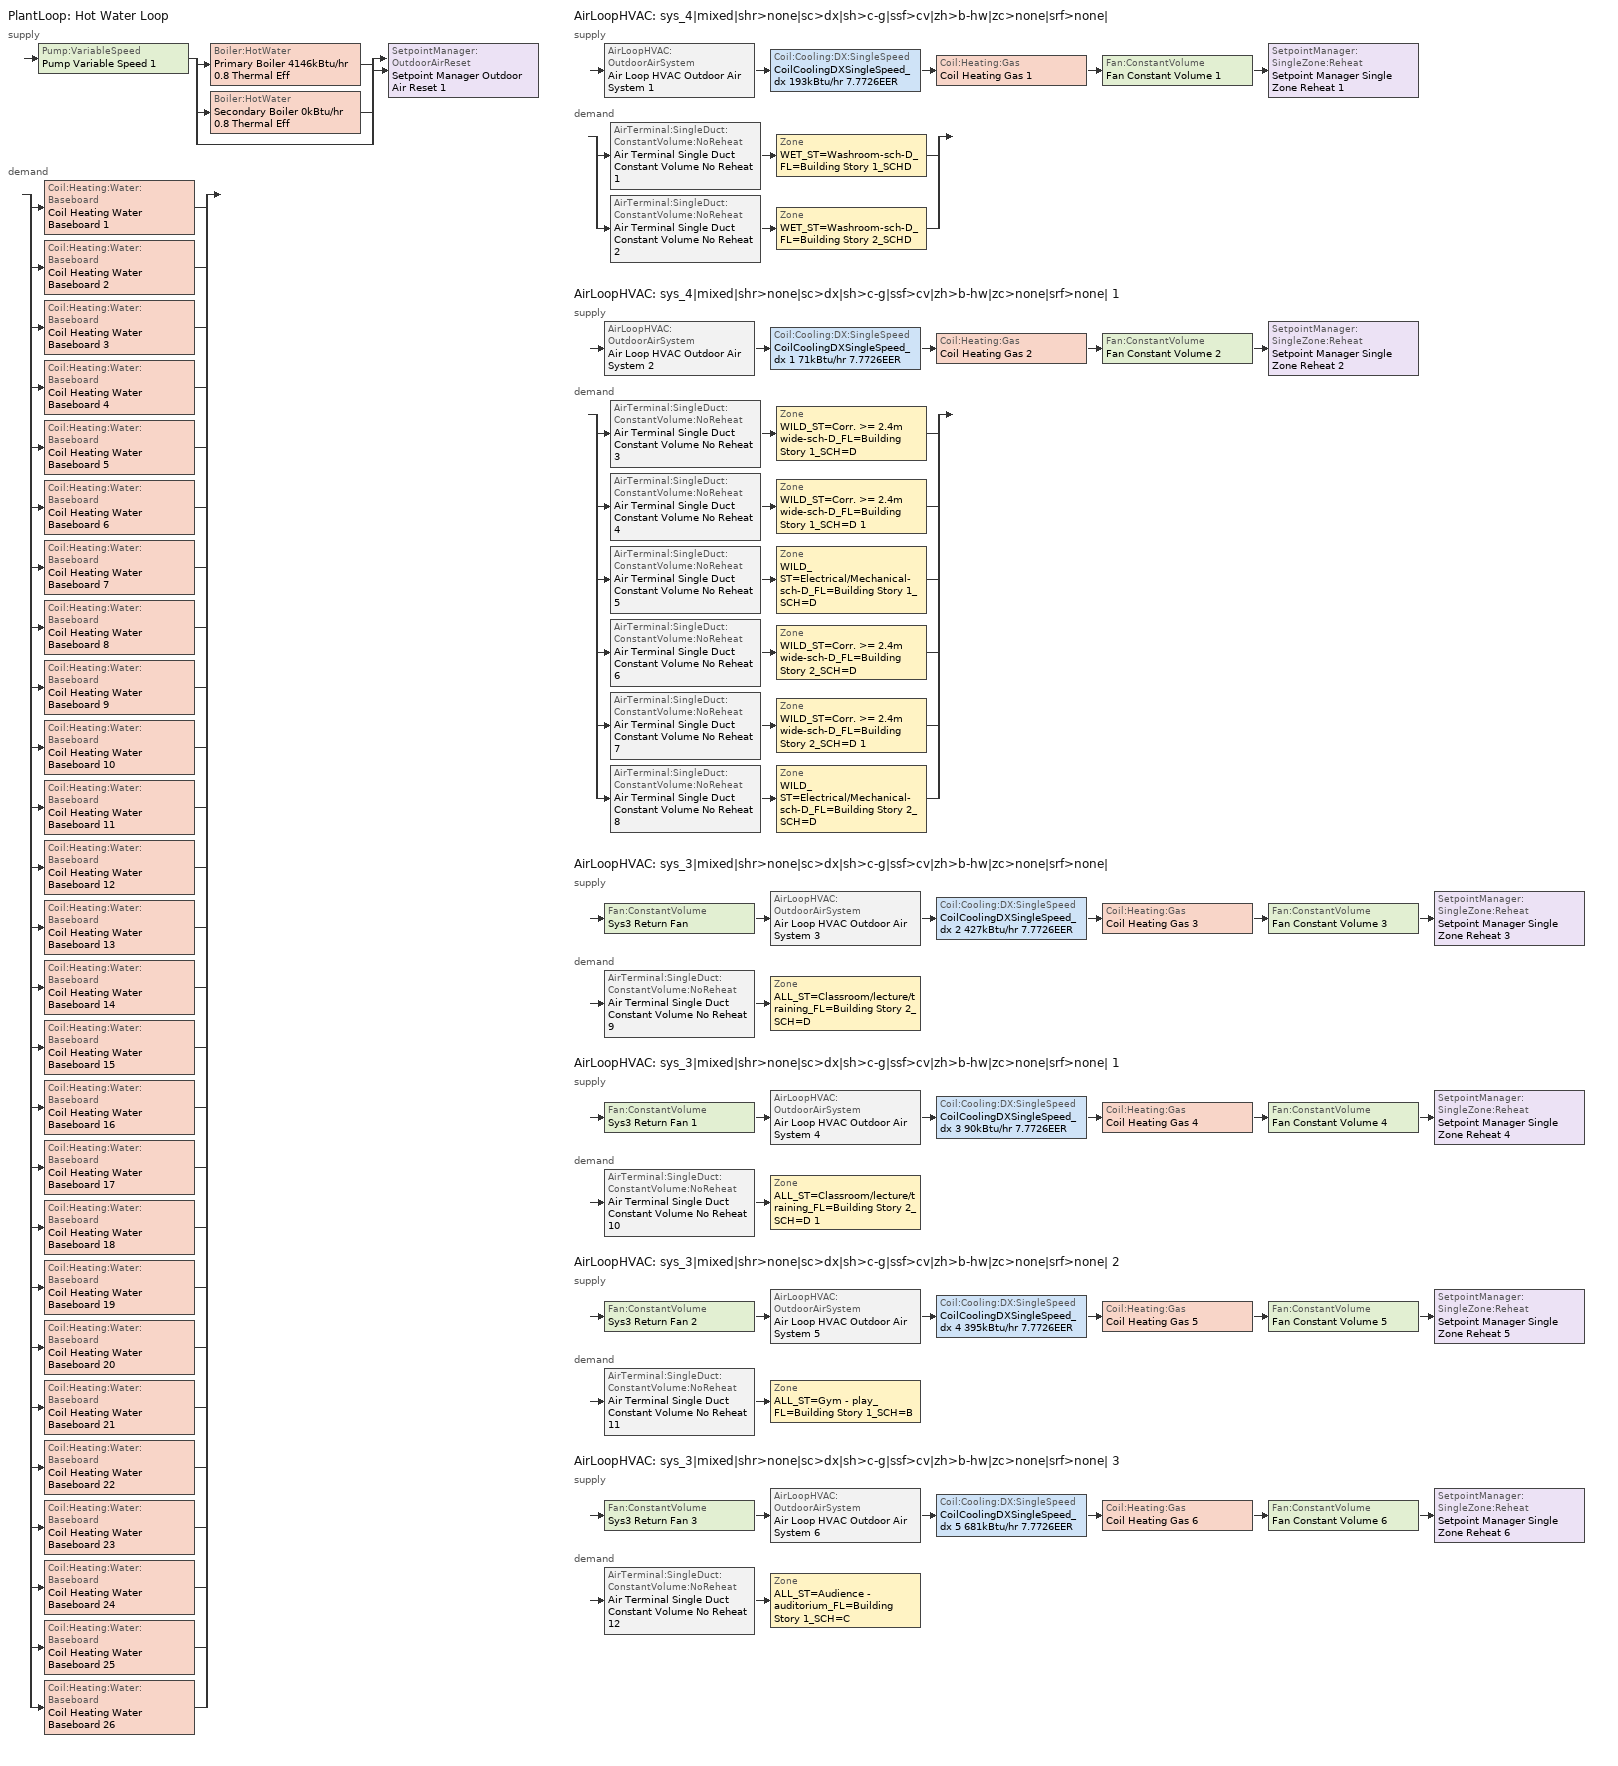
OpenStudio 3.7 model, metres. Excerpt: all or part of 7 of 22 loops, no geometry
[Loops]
PlantLoop 'Hot Water Loop'
 supply: Pump:VariableSpeed 'Pump Variable Speed 1' > split
  | Boiler:HotWater 'Primary Boiler 4146kBtu/hr 0.8 Thermal Eff'
  | Boiler:HotWater 'Secondary Boiler 0kBtu/hr 0.8 Thermal Eff'
  | bypass
  join > SetpointManager:OutdoorAirReset 'Setpoint Manager Outdoor Air Reset 1'
 demand: split
  | Coil:Heating:Water:Baseboard 'Coil Heating Water Baseboard 1'
  | Coil:Heating:Water:Baseboard 'Coil Heating Water Baseboard 2'
  | Coil:Heating:Water:Baseboard 'Coil Heating Water Baseboard 3'
  | Coil:Heating:Water:Baseboard 'Coil Heating Water Baseboard 4'
  | Coil:Heating:Water:Baseboard 'Coil Heating Water Baseboard 5'
  | Coil:Heating:Water:Baseboard 'Coil Heating Water Baseboard 6'
  | Coil:Heating:Water:Baseboard 'Coil Heating Water Baseboard 7'
  | Coil:Heating:Water:Baseboard 'Coil Heating Water Baseboard 8'
  | Coil:Heating:Water:Baseboard 'Coil Heating Water Baseboard 9'
  | Coil:Heating:Water:Baseboard 'Coil Heating Water Baseboard 10'
  | Coil:Heating:Water:Baseboard 'Coil Heating Water Baseboard 11'
  | Coil:Heating:Water:Baseboard 'Coil Heating Water Baseboard 12'
  | Coil:Heating:Water:Baseboard 'Coil Heating Water Baseboard 13'
  | Coil:Heating:Water:Baseboard 'Coil Heating Water Baseboard 14'
  | Coil:Heating:Water:Baseboard 'Coil Heating Water Baseboard 15'
  | Coil:Heating:Water:Baseboard 'Coil Heating Water Baseboard 16'
  | Coil:Heating:Water:Baseboard 'Coil Heating Water Baseboard 17'
  | Coil:Heating:Water:Baseboard 'Coil Heating Water Baseboard 18'
  | Coil:Heating:Water:Baseboard 'Coil Heating Water Baseboard 19'
  | Coil:Heating:Water:Baseboard 'Coil Heating Water Baseboard 20'
  | Coil:Heating:Water:Baseboard 'Coil Heating Water Baseboard 21'
  | Coil:Heating:Water:Baseboard 'Coil Heating Water Baseboard 22'
  | Coil:Heating:Water:Baseboard 'Coil Heating Water Baseboard 23'
  | Coil:Heating:Water:Baseboard 'Coil Heating Water Baseboard 24'
  | Coil:Heating:Water:Baseboard 'Coil Heating Water Baseboard 25'
  | Coil:Heating:Water:Baseboard 'Coil Heating Water Baseboard 26'
AirLoopHVAC 'sys_4|mixed|shr>none|sc>dx|sh>c-g|ssf>cv|zh>b-hw|zc>none|srf>none|'
 supply: AirLoopHVAC:OutdoorAirSystem 'Air Loop HVAC Outdoor Air System 1' > Coil:Cooling:DX:SingleSpeed 'CoilCoolingDXSingleSpeed_dx 193kBtu/hr 7.7726EER' > Coil:Heating:Gas 'Coil Heating Gas 1' > Fan:ConstantVolume 'Fan Constant Volume 1' > SetpointManager:SingleZone:Reheat 'Setpoint Manager Single Zone Reheat 1'
 demand: split
  | AirTerminal:SingleDuct:ConstantVolume:NoReheat 'Air Terminal Single Duct Constant Volume No Reheat 1' > Zone 'WET_ST=Washroom-sch-D_FL=Building Story 1_SCHD'
  | AirTerminal:SingleDuct:ConstantVolume:NoReheat 'Air Terminal Single Duct Constant Volume No Reheat 2' > Zone 'WET_ST=Washroom-sch-D_FL=Building Story 2_SCHD'
AirLoopHVAC 'sys_4|mixed|shr>none|sc>dx|sh>c-g|ssf>cv|zh>b-hw|zc>none|srf>none| 1'
 supply: AirLoopHVAC:OutdoorAirSystem 'Air Loop HVAC Outdoor Air System 2' > Coil:Cooling:DX:SingleSpeed 'CoilCoolingDXSingleSpeed_dx 1 71kBtu/hr 7.7726EER' > Coil:Heating:Gas 'Coil Heating Gas 2' > Fan:ConstantVolume 'Fan Constant Volume 2' > SetpointManager:SingleZone:Reheat 'Setpoint Manager Single Zone Reheat 2'
 demand: split
  | AirTerminal:SingleDuct:ConstantVolume:NoReheat 'Air Terminal Single Duct Constant Volume No Reheat 3' > Zone 'WILD_ST=Corr. >= 2.4m wide-sch-D_FL=Building Story 1_SCH=D'
  | AirTerminal:SingleDuct:ConstantVolume:NoReheat 'Air Terminal Single Duct Constant Volume No Reheat 4' > Zone 'WILD_ST=Corr. >= 2.4m wide-sch-D_FL=Building Story 1_SCH=D 1'
  | AirTerminal:SingleDuct:ConstantVolume:NoReheat 'Air Terminal Single Duct Constant Volume No Reheat 5' > Zone 'WILD_ST=Electrical/Mechanical-sch-D_FL=Building Story 1_SCH=D'
  | AirTerminal:SingleDuct:ConstantVolume:NoReheat 'Air Terminal Single Duct Constant Volume No Reheat 6' > Zone 'WILD_ST=Corr. >= 2.4m wide-sch-D_FL=Building Story 2_SCH=D'
  | AirTerminal:SingleDuct:ConstantVolume:NoReheat 'Air Terminal Single Duct Constant Volume No Reheat 7' > Zone 'WILD_ST=Corr. >= 2.4m wide-sch-D_FL=Building Story 2_SCH=D 1'
  | AirTerminal:SingleDuct:ConstantVolume:NoReheat 'Air Terminal Single Duct Constant Volume No Reheat 8' > Zone 'WILD_ST=Electrical/Mechanical-sch-D_FL=Building Story 2_SCH=D'
AirLoopHVAC 'sys_3|mixed|shr>none|sc>dx|sh>c-g|ssf>cv|zh>b-hw|zc>none|srf>none|'
 supply: Fan:ConstantVolume 'Sys3 Return Fan' > AirLoopHVAC:OutdoorAirSystem 'Air Loop HVAC Outdoor Air System 3' > Coil:Cooling:DX:SingleSpeed 'CoilCoolingDXSingleSpeed_dx 2 427kBtu/hr 7.7726EER' > Coil:Heating:Gas 'Coil Heating Gas 3' > Fan:ConstantVolume 'Fan Constant Volume 3' > SetpointManager:SingleZone:Reheat 'Setpoint Manager Single Zone Reheat 3'
 demand: AirTerminal:SingleDuct:ConstantVolume:NoReheat 'Air Terminal Single Duct Constant Volume No Reheat 9' > Zone 'ALL_ST=Classroom/lecture/training_FL=Building Story 2_SCH=D'
AirLoopHVAC 'sys_3|mixed|shr>none|sc>dx|sh>c-g|ssf>cv|zh>b-hw|zc>none|srf>none| 1'
 supply: Fan:ConstantVolume 'Sys3 Return Fan 1' > AirLoopHVAC:OutdoorAirSystem 'Air Loop HVAC Outdoor Air System 4' > Coil:Cooling:DX:SingleSpeed 'CoilCoolingDXSingleSpeed_dx 3 90kBtu/hr 7.7726EER' > Coil:Heating:Gas 'Coil Heating Gas 4' > Fan:ConstantVolume 'Fan Constant Volume 4' > SetpointManager:SingleZone:Reheat 'Setpoint Manager Single Zone Reheat 4'
 demand: AirTerminal:SingleDuct:ConstantVolume:NoReheat 'Air Terminal Single Duct Constant Volume No Reheat 10' > Zone 'ALL_ST=Classroom/lecture/training_FL=Building Story 2_SCH=D 1'
AirLoopHVAC 'sys_3|mixed|shr>none|sc>dx|sh>c-g|ssf>cv|zh>b-hw|zc>none|srf>none| 2'
 supply: Fan:ConstantVolume 'Sys3 Return Fan 2' > AirLoopHVAC:OutdoorAirSystem 'Air Loop HVAC Outdoor Air System 5' > Coil:Cooling:DX:SingleSpeed 'CoilCoolingDXSingleSpeed_dx 4 395kBtu/hr 7.7726EER' > Coil:Heating:Gas 'Coil Heating Gas 5' > Fan:ConstantVolume 'Fan Constant Volume 5' > SetpointManager:SingleZone:Reheat 'Setpoint Manager Single Zone Reheat 5'
 demand: AirTerminal:SingleDuct:ConstantVolume:NoReheat 'Air Terminal Single Duct Constant Volume No Reheat 11' > Zone 'ALL_ST=Gym - play_FL=Building Story 1_SCH=B'
AirLoopHVAC 'sys_3|mixed|shr>none|sc>dx|sh>c-g|ssf>cv|zh>b-hw|zc>none|srf>none| 3'
 supply: Fan:ConstantVolume 'Sys3 Return Fan 3' > AirLoopHVAC:OutdoorAirSystem 'Air Loop HVAC Outdoor Air System 6' > Coil:Cooling:DX:SingleSpeed 'CoilCoolingDXSingleSpeed_dx 5 681kBtu/hr 7.7726EER' > Coil:Heating:Gas 'Coil Heating Gas 6' > Fan:ConstantVolume 'Fan Constant Volume 6' > SetpointManager:SingleZone:Reheat 'Setpoint Manager Single Zone Reheat 6'
 demand: AirTerminal:SingleDuct:ConstantVolume:NoReheat 'Air Terminal Single Duct Constant Volume No Reheat 12' > Zone 'ALL_ST=Audience - auditorium_FL=Building Story 1_SCH=C'
[Sizing:Zone] Zone Cooling Design Supply Air Temperature Input Method=TemperatureDifference; Zone Cooling Design Supply Air Temperature {C}=14; Zone Cooling Design Supply Air Temperature Difference {deltaC}=11; Zone Heating Design Supply Air Temperature Input Method=TemperatureDifference; Zone Heating Design Supply Air Temperature {C}=40; Zone Heating Design Supply Air Temperature Difference {deltaC}=21; Zone Cooling Design Supply Air Humidity Ratio {kg-H2O/kg-air}=0.0085; Zone Heating Design Supply Air Humidity Ratio {kg-H2O/kg-air}=0.008; Zone Heating Sizing Factor=1.3; Zone Cooling Sizing Factor=1.1; Cooling Design Air Flow Method=DesignDay; Heating Design Air Flow Method=DesignDay; Account for Dedicated Outdoor Air System=No; Dedicated Outdoor Air System Control Strategy=NeutralSupplyAir; Dedicated Outdoor Air Low Setpoint Temperature for Design {C}=autosize; Dedicated Outdoor Air High Setpoint Temperature for Design {C}=autosize; Zone Load Sizing Method=Sensible Load Only No Latent Load; Zone Latent Cooling Design Supply Air Humidity Ratio Input Method=HumidityRatioDifference; Zone Cooling Design Supply Air Humidity Ratio Difference {kgWater/kgDryAir}=0.005; Zone Latent Heating Design Supply Air Humidity Ratio Input Method=HumidityRatioDifference; Zone Humidification Design Supply Air Humidity Ratio Difference {kgWater/kgDryAir}=0.005
WET_ST=Washroom-sch-D_FL=Building Story 1_SCHD; WET_ST=Washroom-sch-D_FL=Building Story 2_SCHD; ALL_ST=Classroom/lecture/training_FL=Building Story 2_SCH=D; ALL_ST=Classroom/lecture/training_FL=Building Story 2_SCH=D 1; ALL_ST=Gym - play_FL=Building Story 1_SCH=B; ALL_ST=Audience - auditorium_FL=Building Story 1_SCH=C; WILD_ST=Corr. >= 2.4m wide-sch-D_FL=Building Story 1_SCH=D; WILD_ST=Corr. >= 2.4m wide-sch-D_FL=Building Story 1_SCH=D 1; WILD_ST=Electrical/Mechanical-sch-D_FL=Building Story 1_SCH=D; WILD_ST=Corr. >= 2.4m wide-sch-D_FL=Building Story 2_SCH=D; WILD_ST=Corr. >= 2.4m wide-sch-D_FL=Building Story 2_SCH=D 1; WILD_ST=Electrical/Mechanical-sch-D_FL=Building Story 2_SCH=D
[Zone equipment]
WET_ST=Washroom-sch-D_FL=Building Story 1_SCHD: Air Terminal Single Duct Constant Volume No Reheat 1, Zone HVAC Baseboard Convective Water 1, Sys_4_zone_exhaust_fan
WET_ST=Washroom-sch-D_FL=Building Story 2_SCHD: Air Terminal Single Duct Constant Volume No Reheat 2, Zone HVAC Baseboard Convective Water 2, Sys_4_zone_exhaust_fan 1
ALL_ST=Classroom/lecture/training_FL=Building Story 2_SCH=D: Air Terminal Single Duct Constant Volume No Reheat 9, Zone HVAC Baseboard Convective Water 9
ALL_ST=Classroom/lecture/training_FL=Building Story 2_SCH=D 1: Air Terminal Single Duct Constant Volume No Reheat 10, Zone HVAC Baseboard Convective Water 10
ALL_ST=Gym - play_FL=Building Story 1_SCH=B: Air Terminal Single Duct Constant Volume No Reheat 11, Zone HVAC Baseboard Convective Water 11
ALL_ST=Audience - auditorium_FL=Building Story 1_SCH=C: Air Terminal Single Duct Constant Volume No Reheat 12, Zone HVAC Baseboard Convective Water 12
WILD_ST=Corr. >= 2.4m wide-sch-D_FL=Building Story 1_SCH=D: Air Terminal Single Duct Constant Volume No Reheat 3, Zone HVAC Baseboard Convective Water 3, Sys_4_zone_exhaust_fan 2
WILD_ST=Corr. >= 2.4m wide-sch-D_FL=Building Story 1_SCH=D 1: Air Terminal Single Duct Constant Volume No Reheat 4, Zone HVAC Baseboard Convective Water 4, Sys_4_zone_exhaust_fan 3
WILD_ST=Electrical/Mechanical-sch-D_FL=Building Story 1_SCH=D: Air Terminal Single Duct Constant Volume No Reheat 5, Zone HVAC Baseboard Convective Water 5, Sys_4_zone_exhaust_fan 4
WILD_ST=Corr. >= 2.4m wide-sch-D_FL=Building Story 2_SCH=D: Air Terminal Single Duct Constant Volume No Reheat 6, Zone HVAC Baseboard Convective Water 6, Sys_4_zone_exhaust_fan 5
WILD_ST=Corr. >= 2.4m wide-sch-D_FL=Building Story 2_SCH=D 1: Air Terminal Single Duct Constant Volume No Reheat 7, Zone HVAC Baseboard Convective Water 7, Sys_4_zone_exhaust_fan 6
WILD_ST=Electrical/Mechanical-sch-D_FL=Building Story 2_SCH=D: Air Terminal Single Duct Constant Volume No Reheat 8, Zone HVAC Baseboard Convective Water 8, Sys_4_zone_exhaust_fan 7
[PlantLoop]
Hot Water Loop: Fluid Type=Water; Glycol Concentration=0; Plant Loop Volume {m3}=Autocalculate; Load Distribution Scheme=Optimal
[Sizing:Plant]
Hot Water Loop: Loop Type=Heating; Design Loop Exit Temperature {C}=82; Loop Design Temperature Difference {deltaC}=16; Sizing Option=NonCoincident; Zone Timesteps in Averaging Window=1; Coincident Sizing Factor Mode=None
[Pump:VariableSpeed]
Pump Variable Speed 1: Motor Efficiency=0.917; Pump Control Type=Intermittent; Skin Loss Radiative Fraction=0.5; Design Power Sizing Method=PowerPerFlowPerPressure; Design Electric Power per Unit Flow Rate {W/(m3/s)}=348701.1; Design Shaft Power per Unit Flow Rate per Unit Head {W-s/m3-Pa}=1.28205; Design Minimum Flow Rate Fraction=0
[Boiler:HotWater] Fuel Type=NaturalGas; Nominal Thermal Efficiency=0.8; Normalized Boiler Efficiency Curve=BOILER-EFFFPLR-NECB2011; Water Outlet Upper Temperature Limit {C}=99; On Cycle Parasitic Electric Load {W}=0; Off Cycle Parasitic Fuel Load {W}=0; Sizing Factor=1
Name | Nominal Capacity {W} | Minimum Part Load Ratio | Boiler Flow Mode
Primary Boiler 4146kBtu/hr 0.8 Thermal Eff | 1.21515e+06 | 0.25 | LeavingSetpointModulated
Secondary Boiler 0kBtu/hr 0.8 Thermal Eff | 0.001 |  | ConstantFlow
[SetpointManager:OutdoorAirReset]
Setpoint Manager Outdoor Air Reset 1: Control Variable=Temperature; Setpoint at Outdoor Low Temperature {C}=82; Outdoor Low Temperature {C}=-16; Setpoint at Outdoor High Temperature {C}=60; Outdoor High Temperature {C}=0; Setpoint Node or NodeList=Hot Water Loop Supply Outlet Node
[AirLoopHVAC] Design Supply Air Flow Rate {m3/s}=autosize; Design Return Air Flow Fraction of Supply Air Flow=1
Name | Availability Schedule
sys_4|mixed|shr>none|sc>dx|sh>c-g|ssf>cv|zh>b-hw|zc>none|srf>none| | sys_4|mixed|shr>none|sc>dx|sh>c-g|ssf>cv|zh>b-hw|zc>none|srf>none| Occ Sch
sys_4|mixed|shr>none|sc>dx|sh>c-g|ssf>cv|zh>b-hw|zc>none|srf>none| 1 | sys_4|mixed|shr>none|sc>dx|sh>c-g|ssf>cv|zh>b-hw|zc>none|srf>none| 1 Occ Sch
sys_3|mixed|shr>none|sc>dx|sh>c-g|ssf>cv|zh>b-hw|zc>none|srf>none| | sys_3|mixed|shr>none|sc>dx|sh>c-g|ssf>cv|zh>b-hw|zc>none|srf>none| Occ Sch
sys_3|mixed|shr>none|sc>dx|sh>c-g|ssf>cv|zh>b-hw|zc>none|srf>none| 1 | sys_3|mixed|shr>none|sc>dx|sh>c-g|ssf>cv|zh>b-hw|zc>none|srf>none| 1 Occ Sch
sys_3|mixed|shr>none|sc>dx|sh>c-g|ssf>cv|zh>b-hw|zc>none|srf>none| 2 | sys_3|mixed|shr>none|sc>dx|sh>c-g|ssf>cv|zh>b-hw|zc>none|srf>none| 2 Occ Sch
sys_3|mixed|shr>none|sc>dx|sh>c-g|ssf>cv|zh>b-hw|zc>none|srf>none| 3 | sys_3|mixed|shr>none|sc>dx|sh>c-g|ssf>cv|zh>b-hw|zc>none|srf>none| 3 Occ Sch
[Sizing:System] Design Outdoor Air Flow Rate {m3/s}=Autosize; Central Heating Maximum System Air Flow Ratio=1; Preheat Design Temperature {C}=7; Preheat Design Humidity Ratio {kg-H2O/kg-Air}=0.008; Precool Design Temperature {C}=13; Precool Design Humidity Ratio {kg-H2O/kg-Air}=0.008; Central Cooling Design Supply Air Temperature {C}=13; Central Heating Design Supply Air Temperature {C}=43; Sizing Option=NonCoincident; 100% Outdoor Air in Cooling=No; 100% Outdoor Air in Heating=No; Central Cooling Design Supply Air Humidity Ratio {kg-H2O/kg-Air}=0.0085; Central Heating Design Supply Air Humidity Ratio {kg-H2O/kg-Air}=0.008; Cooling Design Air Flow Method=DesignDay; Cooling Design Air Flow Rate {m3/s}=0; Heating Design Air Flow Method=DesignDay; Heating Design Air Flow Rate {m3/s}=0; System Outdoor Air Method=ZoneSum; Zone Maximum Outdoor Air Fraction=1; Cooling Supply Air Flow Rate Per Floor Area {m3/s-m2}=0.00996765; Cooling Fraction of Autosized Cooling Supply Air Flow Rate=1; Cooling Supply Air Flow Rate Per Unit Cooling Capacity {m3/s-W}=3.94755e-05; Heating Supply Air Flow Rate Per Floor Area {m3/s-m2}=0.00996765; Heating Fraction of Autosized Heating Supply Air Flow Rate=1; Heating Fraction of Autosized Cooling Supply Air Flow Rate=1; Heating Supply Air Flow Rate Per Unit Heating Capacity {m3/s-W}=3.15882e-05; Cooling Design Capacity Method=CoolingDesignCapacity; Cooling Design Capacity {W}=autosize; Cooling Design Capacity Per Floor Area {W/m2}=234.7; Fraction of Autosized Cooling Design Capacity=1; Heating Design Capacity Method=HeatingDesignCapacity; Heating Design Capacity {W}=autosize; Heating Design Capacity Per Floor Area {W/m2}=157; Fraction of Autosized Heating Design Capacity=1; Central Cooling Capacity Control Method=OnOff; Occupant Diversity=autosize
Name | Type of Load to Size On
sys_4|mixed|shr>none|sc>dx|sh>c-g|ssf>cv|zh>b-hw|zc>none|srf>none|; sys_4|mixed|shr>none|sc>dx|sh>c-g|ssf>cv|zh>b-hw|zc>none|srf>none| 1 | VentilationRequirement
sys_3|mixed|shr>none|sc>dx|sh>c-g|ssf>cv|zh>b-hw|zc>none|srf>none|; sys_3|mixed|shr>none|sc>dx|sh>c-g|ssf>cv|zh>b-hw|zc>none|srf>none| 1; sys_3|mixed|shr>none|sc>dx|sh>c-g|ssf>cv|zh>b-hw|zc>none|srf>none| 2; sys_3|mixed|shr>none|sc>dx|sh>c-g|ssf>cv|zh>b-hw|zc>none|srf>none| 3 | Sensible
[Fan:ConstantVolume] Availability Schedule=Always On Discrete; Maximum Flow Rate {m3/s}=AutoSize
Name | Fan Total Efficiency | Pressure Rise {Pa} | Motor Efficiency
Fan Constant Volume 1; Fan Constant Volume 2; Fan Constant Volume 3; Fan Constant Volume 4; Fan Constant Volume 5; Fan Constant Volume 6 | 0.39975 | 640 | 0.615
Sys3 Return Fan; Sys3 Return Fan 1; Sys3 Return Fan 2; Sys3 Return Fan 3 | 0.25 | 150 | 0.385
[Coil:Heating:Gas] Availability Schedule=Always On Discrete; Gas Burner Efficiency=0.8; Nominal Capacity {W}=AutoSize; On Cycle Parasitic Electric Load {W}=0; Part Load Fraction Correlation Curve=FURNACE-EFFPLR-NECB2011; Off Cycle Parasitic Gas Load {W}=0
Coil Heating Gas 1; Coil Heating Gas 2; Coil Heating Gas 3; Coil Heating Gas 4; Coil Heating Gas 5; Coil Heating Gas 6
[Coil:Cooling:DX:SingleSpeed] Availability Schedule=Always On Discrete; Rated Total Cooling Capacity {W}=autosize; Rated Sensible Heat Ratio=autosize; Rated COP {W/W}=2.72491; Rated Air Flow Rate {m3/s}=autosize; Rated Evaporator Fan Power Per Volume Flow Rate 2017 {W/(m3/s)}=773.3; Rated Evaporator Fan Power Per Volume Flow Rate 2023 {W/(m3/s)}=934.4; Total Cooling Capacity Function of Temperature Curve=DXCOOL-NECB2011-REF-CAPFT; Total Cooling Capacity Function of Flow Fraction Curve=DXCOOL-NECB2011-REF-CAPFFLOW; Energy Input Ratio Function of Temperature Curve=DXCOOL-NECB2011-REF-COOLEIRFT; Energy Input Ratio Function of Flow Fraction Curve=DXCOOL-NECB2011-REF-COOLEIRFFLOW; Part Load Fraction Correlation Curve=DXCOOL-NECB2011-REF-COOLPLFFPLR; Minimum Outdoor Dry-Bulb Temperature for Compressor Operation {C}=-25; Nominal Time for Condensate Removal to Begin {s}=0; Ratio of Initial Moisture Evaporation Rate and Steady State Latent Capacity=0; Maximum Cycling Rate {cycles/hr}=0; Latent Capacity Time Constant {s}=0; Condenser Type=AirCooled; Evaporative Condenser Effectiveness=0.9; Evaporative Condenser Air Flow Rate {m3/s}=autosize; Evaporative Condenser Pump Rated Power Consumption {W}=autosize; Crankcase Heater Capacity {W}=0; Maximum Outdoor Dry-Bulb Temperature for Crankcase Heater Operation {C}=10; Basin Heater Capacity {W/K}=0; Basin Heater Setpoint Temperature {C}=2
CoilCoolingDXSingleSpeed_dx 193kBtu/hr 7.7726EER; CoilCoolingDXSingleSpeed_dx 1 71kBtu/hr 7.7726EER; CoilCoolingDXSingleSpeed_dx 2 427kBtu/hr 7.7726EER; CoilCoolingDXSingleSpeed_dx 3 90kBtu/hr 7.7726EER; CoilCoolingDXSingleSpeed_dx 4 395kBtu/hr 7.7726EER; CoilCoolingDXSingleSpeed_dx 5 681kBtu/hr 7.7726EER
[Controller:OutdoorAir] Minimum Outdoor Air Flow Rate {m3/s}=autosize; Maximum Outdoor Air Flow Rate {m3/s}=Autosize; Economizer Control Action Type=ModulateFlow; Lockout Type=NoLockout; Minimum Limit Type=FixedMinimum; High Humidity Control=No; Heat Recovery Bypass Control Type=BypassWhenWithinEconomizerLimits; Economizer Operation Staging=InterlockedWithMechanicalCooling
Name | Economizer Control Type | Economizer Maximum Limit Dry-Bulb Temperature {C} | Economizer Maximum Limit Enthalpy {J/kg} | Economizer Minimum Limit Dry-Bulb Temperature {C} | Minimum Outdoor Air Schedule | Controller Mechanical Ventilation
Controller Outdoor Air 1 | NoEconomizer | 28 | 64000 | -100 | sys_4|mixed|shr>none|sc>dx|sh>c-g|ssf>cv|zh>b-hw|zc>none|srf>none| Occ Sch | Controller Mechanical Ventilation 1
Controller Outdoor Air 2 | NoEconomizer | 28 | 64000 | -100 | sys_4|mixed|shr>none|sc>dx|sh>c-g|ssf>cv|zh>b-hw|zc>none|srf>none| 1 Occ Sch | Controller Mechanical Ventilation 2
Controller Outdoor Air 3 | DifferentialEnthalpy |  |  |  | sys_3|mixed|shr>none|sc>dx|sh>c-g|ssf>cv|zh>b-hw|zc>none|srf>none| Occ Sch | Controller Mechanical Ventilation 3
Controller Outdoor Air 4 | DifferentialEnthalpy |  |  |  | sys_3|mixed|shr>none|sc>dx|sh>c-g|ssf>cv|zh>b-hw|zc>none|srf>none| 1 Occ Sch | Controller Mechanical Ventilation 4
Controller Outdoor Air 5 | DifferentialEnthalpy |  |  |  | sys_3|mixed|shr>none|sc>dx|sh>c-g|ssf>cv|zh>b-hw|zc>none|srf>none| 2 Occ Sch | Controller Mechanical Ventilation 5
Controller Outdoor Air 6 | DifferentialEnthalpy |  |  |  | sys_3|mixed|shr>none|sc>dx|sh>c-g|ssf>cv|zh>b-hw|zc>none|srf>none| 3 Occ Sch | Controller Mechanical Ventilation 6
[Controller:MechanicalVentilation] Availability Schedule=Always On Discrete; System Outdoor Air Method=ZoneSum
Controller Mechanical Ventilation 1; Controller Mechanical Ventilation 2; Controller Mechanical Ventilation 3; Controller Mechanical Ventilation 4; Controller Mechanical Ventilation 5; Controller Mechanical Ventilation 6
[AirLoopHVAC:OutdoorAirSystem]
Name | Controller
Air Loop HVAC Outdoor Air System 1 | Controller Outdoor Air 1
Air Loop HVAC Outdoor Air System 2 | Controller Outdoor Air 2
Air Loop HVAC Outdoor Air System 3 | Controller Outdoor Air 3
Air Loop HVAC Outdoor Air System 4 | Controller Outdoor Air 4
Air Loop HVAC Outdoor Air System 5 | Controller Outdoor Air 5
Air Loop HVAC Outdoor Air System 6 | Controller Outdoor Air 6
[SetpointManager:SingleZone:Reheat] Minimum Supply Air Temperature {C}=13; Maximum Supply Air Temperature {C}=43
Name | Control Zone | Setpoint Node or NodeList
Setpoint Manager Single Zone Reheat 1 | WET_ST=Washroom-sch-D_FL=Building Story 1_SCHD | sys_4|mixed|shr>none|sc>dx|sh>c-g|ssf>cv|zh>b-hw|zc>none|srf>none| Supply Outlet Node
Setpoint Manager Single Zone Reheat 2 | WILD_ST=Corr. >= 2.4m wide-sch-D_FL=Building Story 1_SCH=D | sys_4|mixed|shr>none|sc>dx|sh>c-g|ssf>cv|zh>b-hw|zc>none|srf>none| 1 Supply Outlet Node
Setpoint Manager Single Zone Reheat 3 | ALL_ST=Classroom/lecture/training_FL=Building Story 2_SCH=D | sys_3|mixed|shr>none|sc>dx|sh>c-g|ssf>cv|zh>b-hw|zc>none|srf>none| Supply Outlet Node
Setpoint Manager Single Zone Reheat 4 | ALL_ST=Classroom/lecture/training_FL=Building Story 2_SCH=D 1 | sys_3|mixed|shr>none|sc>dx|sh>c-g|ssf>cv|zh>b-hw|zc>none|srf>none| 1 Supply Outlet Node
Setpoint Manager Single Zone Reheat 5 | ALL_ST=Gym - play_FL=Building Story 1_SCH=B | sys_3|mixed|shr>none|sc>dx|sh>c-g|ssf>cv|zh>b-hw|zc>none|srf>none| 2 Supply Outlet Node
Setpoint Manager Single Zone Reheat 6 | ALL_ST=Audience - auditorium_FL=Building Story 1_SCH=C | sys_3|mixed|shr>none|sc>dx|sh>c-g|ssf>cv|zh>b-hw|zc>none|srf>none| 3 Supply Outlet Node
[AirTerminal:SingleDuct:ConstantVolume:NoReheat] Availability Schedule=Always On Discrete; Maximum Air Flow Rate {m3/s}=AutoSize
Air Terminal Single Duct Constant Volume No Reheat 1; Air Terminal Single Duct Constant Volume No Reheat 2; Air Terminal Single Duct Constant Volume No Reheat 3; Air Terminal Single Duct Constant Volume No Reheat 4; Air Terminal Single Duct Constant Volume No Reheat 5; Air Terminal Single Duct Constant Volume No Reheat 6; Air Terminal Single Duct Constant Volume No Reheat 7; Air Terminal Single Duct Constant Volume No Reheat 8; Air Terminal Single Duct Constant Volume No Reheat 9; Air Terminal Single Duct Constant Volume No Reheat 10; Air Terminal Single Duct Constant Volume No Reheat 11; Air Terminal Single Duct Constant Volume No Reheat 12
[Coil:Heating:Water:Baseboard] Heating Design Capacity Method=HeatingDesignCapacity; Heating Design Capacity {W}=autosize; Heating Design Capacity Per Floor Area {W/m2}=0; Fraction of Autosized Heating Design Capacity=0.8
Coil Heating Water Baseboard 1; Coil Heating Water Baseboard 2; Coil Heating Water Baseboard 3; Coil Heating Water Baseboard 4; Coil Heating Water Baseboard 5; Coil Heating Water Baseboard 6; Coil Heating Water Baseboard 7; Coil Heating Water Baseboard 8; Coil Heating Water Baseboard 9; Coil Heating Water Baseboard 10; Coil Heating Water Baseboard 11; Coil Heating Water Baseboard 12; Coil Heating Water Baseboard 13; Coil Heating Water Baseboard 14; Coil Heating Water Baseboard 15; Coil Heating Water Baseboard 16; Coil Heating Water Baseboard 17; Coil Heating Water Baseboard 18; Coil Heating Water Baseboard 19; Coil Heating Water Baseboard 20; Coil Heating Water Baseboard 21; Coil Heating Water Baseboard 22; Coil Heating Water Baseboard 23; Coil Heating Water Baseboard 24; Coil Heating Water Baseboard 25; Coil Heating Water Baseboard 26
[ZoneHVAC:Baseboard:Convective:Water] Availability Schedule=Always On Discrete
Name | Heating Coil
Zone HVAC Baseboard Convective Water 1 | Coil Heating Water Baseboard 1
Zone HVAC Baseboard Convective Water 2 | Coil Heating Water Baseboard 2
Zone HVAC Baseboard Convective Water 3 | Coil Heating Water Baseboard 3
Zone HVAC Baseboard Convective Water 4 | Coil Heating Water Baseboard 4
Zone HVAC Baseboard Convective Water 5 | Coil Heating Water Baseboard 5
Zone HVAC Baseboard Convective Water 6 | Coil Heating Water Baseboard 6
Zone HVAC Baseboard Convective Water 7 | Coil Heating Water Baseboard 7
Zone HVAC Baseboard Convective Water 8 | Coil Heating Water Baseboard 8
Zone HVAC Baseboard Convective Water 9 | Coil Heating Water Baseboard 9
Zone HVAC Baseboard Convective Water 10 | Coil Heating Water Baseboard 10
Zone HVAC Baseboard Convective Water 11 | Coil Heating Water Baseboard 11
Zone HVAC Baseboard Convective Water 12 | Coil Heating Water Baseboard 12
Zone HVAC Baseboard Convective Water 13 | Coil Heating Water Baseboard 13
Zone HVAC Baseboard Convective Water 14 | Coil Heating Water Baseboard 14
Zone HVAC Baseboard Convective Water 15 | Coil Heating Water Baseboard 15
Zone HVAC Baseboard Convective Water 16 | Coil Heating Water Baseboard 16
Zone HVAC Baseboard Convective Water 17 | Coil Heating Water Baseboard 17
Zone HVAC Baseboard Convective Water 18 | Coil Heating Water Baseboard 18
Zone HVAC Baseboard Convective Water 19 | Coil Heating Water Baseboard 19
Zone HVAC Baseboard Convective Water 20 | Coil Heating Water Baseboard 20
Zone HVAC Baseboard Convective Water 21 | Coil Heating Water Baseboard 21
Zone HVAC Baseboard Convective Water 22 | Coil Heating Water Baseboard 22
Zone HVAC Baseboard Convective Water 23 | Coil Heating Water Baseboard 23
Zone HVAC Baseboard Convective Water 24 | Coil Heating Water Baseboard 24
Zone HVAC Baseboard Convective Water 25 | Coil Heating Water Baseboard 25
Zone HVAC Baseboard Convective Water 26 | Coil Heating Water Baseboard 26
[Fan:ZoneExhaust] Fan Total Efficiency=0.25; Pressure Rise {Pa}=125; System Availability Manager Coupling Mode=Coupled
Name | Maximum Flow Rate {m3/s}
Sys_4_zone_exhaust_fan; Sys_4_zone_exhaust_fan 1 | 0
Sys_4_zone_exhaust_fan 2; Sys_4_zone_exhaust_fan 5 | 0.24384
Sys_4_zone_exhaust_fan 3; Sys_4_zone_exhaust_fan 6 | 0.28956
Sys_4_zone_exhaust_fan 4; Sys_4_zone_exhaust_fan 7 | 0.086868
[EnergyManagementSystem:Program]
sys3mixedshrnonescdxshcgssfcvzhbhwzcnonesrfnone7OptimumStartProg0: IF DaylightSavings==0 && DayOfWeek>1 && Hour==5 && OAT_6<23.9 && OAT_6>1.7; SET sys3mixedshrnonescdxshcgssfcvzhbhwzcnonesrfnone7ClgSch0 = 29.4; SET sys3mixedshrnonescdxshcgssfcvzhbhwzcnonesrfnone7HtgSch0 = 15.6; ELSEIF DaylightSavings==0 && DayOfWeek==1 && Hour==7 && OAT_6<23.9 && OAT_6>1.7; SET sys3mixedshrnonescdxshcgssfcvzhbhwzcnonesrfnone7ClgSch0 = 29.4; SET sys3mixedshrnonescdxshcgssfcvzhbhwzcnonesrfnone7HtgSch0 = 15.6; ELSEIF DaylightSavings==1 && DayOfWeek>1 && Hour==4 && OAT_6<23.9 && OAT_6>1.7; SET sys3mixedshrnonescdxshcgssfcvzhbhwzcnonesrfnone7ClgSch0 = 29.4; SET sys3mixedshrnonescdxshcgssfcvzhbhwzcnonesrfnone7HtgSch0 = 15.6; ELSEIF DaylightSavings==1 && DayOfWeek==1 && Hour==6 && OAT_6<23.9 && OAT_6>1.7; SET sys3mixedshrnonescdxshcgssfcvzhbhwzcnonesrfnone7ClgSch0 = 29.4; SET sys3mixedshrnonescdxshcgssfcvzhbhwzcnonesrfnone7HtgSch0 = 15.6; ELSE; SET sys3mixedshrnonescdxshcgssfcvzhbhwzcnonesrfnone7ClgSch0 = NULL; SET sys3mixedshrnonescdxshcgssfcvzhbhwzcnonesrfnone7HtgSch0 = NULL; ENDIF
[EnergyManagementSystem:ProgramCallingManager]
sys3mixedshrnonescdxshcgssfcvzhbhwzcnonesrfnoneOptimumStartCallingManager0: BeginTimestepBeforePredictor; sys3mixedshrnonescdxshcgssfcvzhbhwzcnonesrfnoneOptimumStartProg0
sys3mixedshrnonescdxshcgssfcvzhbhwzcnonesrfnone13OptimumStartCallingManager0: BeginTimestepBeforePredictor; sys3mixedshrnonescdxshcgssfcvzhbhwzcnonesrfnone13OptimumStartProg0
sys3mixedshrnonescdxshcgssfcvzhbhwzcnonesrfnone15OptimumStartCallingManager0: BeginTimestepBeforePredictor; sys3mixedshrnonescdxshcgssfcvzhbhwzcnonesrfnone15OptimumStartProg0
sys3mixedshrnonescdxshcgssfcvzhbhwzcnonesrfnone2OptimumStartCallingManager0: BeginTimestepBeforePredictor; sys3mixedshrnonescdxshcgssfcvzhbhwzcnonesrfnone2OptimumStartProg0
sys3mixedshrnonescdxshcgssfcvzhbhwzcnonesrfnone3OptimumStartCallingManager0: BeginTimestepBeforePredictor; sys3mixedshrnonescdxshcgssfcvzhbhwzcnonesrfnone3OptimumStartProg0
sys3mixedshrnonescdxshcgssfcvzhbhwzcnonesrfnone5OptimumStartCallingManager0: BeginTimestepBeforePredictor; sys3mixedshrnonescdxshcgssfcvzhbhwzcnonesrfnone5OptimumStartProg0
sys3mixedshrnonescdxshcgssfcvzhbhwzcnonesrfnone7OptimumStartCallingManager0: BeginTimestepBeforePredictor; sys3mixedshrnonescdxshcgssfcvzhbhwzcnonesrfnone7OptimumStartProg0
[Schedule:Ruleset]
Name | Default Day Schedule | Summer Design Day Schedule | Winter Design Day Schedule
sys_3|mixed|shr>none|sc>dx|sh>c-g|ssf>cv|zh>b-hw|zc>none|srf>none| Occ Sch | sys_3|mixed|shr>none|sc>dx|sh>c-g|ssf>cv|zh>b-hw|zc>none|srf>none| Occ Sch Default | sys_3|mixed|shr>none|sc>dx|sh>c-g|ssf>cv|zh>b-hw|zc>none|srf>none| Occ Sch Summer Design Day | sys_3|mixed|shr>none|sc>dx|sh>c-g|ssf>cv|zh>b-hw|zc>none|srf>none| Occ Sch Winter Design Day
sys_3|mixed|shr>none|sc>dx|sh>c-g|ssf>cv|zh>b-hw|zc>none|srf>none| 1 Occ Sch | sys_3|mixed|shr>none|sc>dx|sh>c-g|ssf>cv|zh>b-hw|zc>none|srf>none| 1 Occ Sch Default | sys_3|mixed|shr>none|sc>dx|sh>c-g|ssf>cv|zh>b-hw|zc>none|srf>none| 1 Occ Sch Summer Design Day | sys_3|mixed|shr>none|sc>dx|sh>c-g|ssf>cv|zh>b-hw|zc>none|srf>none| 1 Occ Sch Winter Design Day
sys_3|mixed|shr>none|sc>dx|sh>c-g|ssf>cv|zh>b-hw|zc>none|srf>none| 2 Occ Sch | sys_3|mixed|shr>none|sc>dx|sh>c-g|ssf>cv|zh>b-hw|zc>none|srf>none| 2 Occ Sch Default | sys_3|mixed|shr>none|sc>dx|sh>c-g|ssf>cv|zh>b-hw|zc>none|srf>none| 2 Occ Sch Summer Design Day | sys_3|mixed|shr>none|sc>dx|sh>c-g|ssf>cv|zh>b-hw|zc>none|srf>none| 2 Occ Sch Winter Design Day
sys_3|mixed|shr>none|sc>dx|sh>c-g|ssf>cv|zh>b-hw|zc>none|srf>none| 3 Occ Sch | sys_3|mixed|shr>none|sc>dx|sh>c-g|ssf>cv|zh>b-hw|zc>none|srf>none| 3 Occ Sch Default | sys_3|mixed|shr>none|sc>dx|sh>c-g|ssf>cv|zh>b-hw|zc>none|srf>none| 3 Occ Sch Summer Design Day | sys_3|mixed|shr>none|sc>dx|sh>c-g|ssf>cv|zh>b-hw|zc>none|srf>none| 3 Occ Sch Winter Design Day
sys_4|mixed|shr>none|sc>dx|sh>c-g|ssf>cv|zh>b-hw|zc>none|srf>none| Occ Sch | sys_4|mixed|shr>none|sc>dx|sh>c-g|ssf>cv|zh>b-hw|zc>none|srf>none| Occ Sch Default | sys_4|mixed|shr>none|sc>dx|sh>c-g|ssf>cv|zh>b-hw|zc>none|srf>none| Occ Sch Summer Design Day | sys_4|mixed|shr>none|sc>dx|sh>c-g|ssf>cv|zh>b-hw|zc>none|srf>none| Occ Sch Winter Design Day
sys_4|mixed|shr>none|sc>dx|sh>c-g|ssf>cv|zh>b-hw|zc>none|srf>none| 1 Occ Sch | sys_4|mixed|shr>none|sc>dx|sh>c-g|ssf>cv|zh>b-hw|zc>none|srf>none| 1 Occ Sch Default | sys_4|mixed|shr>none|sc>dx|sh>c-g|ssf>cv|zh>b-hw|zc>none|srf>none| 1 Occ Sch Summer Design Day | sys_4|mixed|shr>none|sc>dx|sh>c-g|ssf>cv|zh>b-hw|zc>none|srf>none| 1 Occ Sch Winter Design Day
[Schedule:Day]
sys_3|mixed|shr>none|sc>dx|sh>c-g|ssf>cv|zh>b-hw|zc>none|srf>none| Occ Sch Default; sys_3|mixed|shr>none|sc>dx|sh>c-g|ssf>cv|zh>b-hw|zc>none|srf>none| 1 Occ Sch Default; sys_4|mixed|shr>none|sc>dx|sh>c-g|ssf>cv|zh>b-hw|zc>none|srf>none| Occ Sch Default; sys_4|mixed|shr>none|sc>dx|sh>c-g|ssf>cv|zh>b-hw|zc>none|srf>none| 1 Occ Sch Default: 9, 0, 0, 18, 0, 1, 19, 0, 0, 22, 0, 1, 24, 0, 0
sys_3|mixed|shr>none|sc>dx|sh>c-g|ssf>cv|zh>b-hw|zc>none|srf>none| Occ Sch Winter Design Day; sys_3|mixed|shr>none|sc>dx|sh>c-g|ssf>cv|zh>b-hw|zc>none|srf>none| Occ Sch Summer Design Day; sys_3|mixed|shr>none|sc>dx|sh>c-g|ssf>cv|zh>b-hw|zc>none|srf>none| 1 Occ Sch Winter Design Day; sys_3|mixed|shr>none|sc>dx|sh>c-g|ssf>cv|zh>b-hw|zc>none|srf>none| 1 Occ Sch Summer Design Day; sys_3|mixed|shr>none|sc>dx|sh>c-g|ssf>cv|zh>b-hw|zc>none|srf>none| 2 Occ Sch Winter Design Day; sys_3|mixed|shr>none|sc>dx|sh>c-g|ssf>cv|zh>b-hw|zc>none|srf>none| 2 Occ Sch Summer Design Day; sys_3|mixed|shr>none|sc>dx|sh>c-g|ssf>cv|zh>b-hw|zc>none|srf>none| 3 Occ Sch Winter Design Day; sys_3|mixed|shr>none|sc>dx|sh>c-g|ssf>cv|zh>b-hw|zc>none|srf>none| 3 Occ Sch Summer Design Day; sys_4|mixed|shr>none|sc>dx|sh>c-g|ssf>cv|zh>b-hw|zc>none|srf>none| Occ Sch Winter Design Day; sys_4|mixed|shr>none|sc>dx|sh>c-g|ssf>cv|zh>b-hw|zc>none|srf>none| Occ Sch Summer Design Day; sys_4|mixed|shr>none|sc>dx|sh>c-g|ssf>cv|zh>b-hw|zc>none|srf>none| 1 Occ Sch Winter Design Day; sys_4|mixed|shr>none|sc>dx|sh>c-g|ssf>cv|zh>b-hw|zc>none|srf>none| 1 Occ Sch Summer Design Day: 24, 0, 1
Schedule Day 101; Schedule Day 102; Schedule Day 122; Schedule Day 123: 24, 0, 0
sys_3|mixed|shr>none|sc>dx|sh>c-g|ssf>cv|zh>b-hw|zc>none|srf>none| 2 Occ Sch Default: 1, 0, 1, 10, 0, 0, 24, 0, 1
Schedule Day 113: 1, 0, 0, 2, 0, 1, 11, 0, 0, 23, 0, 1, 24, 0, 0
Schedule Day 114: 2, 0, 1, 10, 0, 0, 24, 0, 1
sys_3|mixed|shr>none|sc>dx|sh>c-g|ssf>cv|zh>b-hw|zc>none|srf>none| 3 Occ Sch Default: 9, 0, 0, 21, 0, 1, 24, 0, 0
Schedule Day 115: 11, 0, 0, 19, 0, 1, 24, 0, 0
[Schedule:Rule] Date Specification Type=DateRange; Start Month=1; End Month=12
Name | Schedule Ruleset | Rule Order | Day Schedule | Apply Sunday | Apply Saturday | Start Day | End Day
Schedule Rule 74 | sys_3|mixed|shr>none|sc>dx|sh>c-g|ssf>cv|zh>b-hw|zc>none|srf>none| Occ Sch | 0 | Schedule Day 101 | Yes | Yes | 1 | 31
Schedule Rule 75 | sys_3|mixed|shr>none|sc>dx|sh>c-g|ssf>cv|zh>b-hw|zc>none|srf>none| 1 Occ Sch | 0 | Schedule Day 102 | Yes | Yes | 1 | 31
Schedule Rule 86 | sys_3|mixed|shr>none|sc>dx|sh>c-g|ssf>cv|zh>b-hw|zc>none|srf>none| 2 Occ Sch | 1 | Schedule Day 113 | Yes |  | 1 | 31
Schedule Rule 87 | sys_3|mixed|shr>none|sc>dx|sh>c-g|ssf>cv|zh>b-hw|zc>none|srf>none| 2 Occ Sch | 0 | Schedule Day 114 |  | Yes | 7 | 30
Schedule Rule 88 | sys_3|mixed|shr>none|sc>dx|sh>c-g|ssf>cv|zh>b-hw|zc>none|srf>none| 3 Occ Sch | 0 | Schedule Day 115 | Yes |  | 1 | 31
Schedule Rule 95 | sys_4|mixed|shr>none|sc>dx|sh>c-g|ssf>cv|zh>b-hw|zc>none|srf>none| Occ Sch | 0 | Schedule Day 122 | Yes | Yes | 1 | 31
Schedule Rule 96 | sys_4|mixed|shr>none|sc>dx|sh>c-g|ssf>cv|zh>b-hw|zc>none|srf>none| 1 Occ Sch | 0 | Schedule Day 123 | Yes | Yes | 1 | 31
[Schedule:Constant]
Always On Discrete: Value=1
[Curve:Biquadratic] Minimum Value of x=13; Maximum Value of x=24; Minimum Value of y=24; Maximum Value of y=46
Name | Coefficient1 Constant | Coefficient2 x | Coefficient3 x**2 | Coefficient4 y | Coefficient5 y**2 | Coefficient6 x*y
DXCOOL-NECB2011-REF-CAPFT | 0.867905 | 0.0142459 | 0.00055436 | -0.0075575 | 3.3e-05 | -0.0001918
DXCOOL-NECB2011-REF-COOLEIRFT | 0.114171 | 0.0281822 | -0.0004199 | 0.0214108 | 0.000161028 | -0.000679104
[Curve:Quadratic] Minimum Value of x=0.5; Maximum Value of x=1.5
Name | Coefficient1 Constant | Coefficient2 x | Coefficient3 x**2
DXCOOL-NECB2011-REF-CAPFFLOW | 0.8 | 0.2 | 0
DXCOOL-NECB2011-REF-COOLEIRFFLOW | 1.1552 | -0.1808 | 0.0256
[Curve:Cubic] Maximum Value of x=1
Name | Coefficient1 Constant | Coefficient2 x | Coefficient3 x**2 | Coefficient4 x**3 | Minimum Value of x
DXCOOL-NECB2011-REF-COOLPLFFPLR | 0.0277 | 4.9151 | -8.184 | 4.2702 | 0.7
BOILER-EFFFPLR-NECB2011 | 0.3831 | 2.0567 | -2.6469 | 1.2148 | 0
FURNACE-EFFPLR-NECB2011 | 0.722 | 0.8211 | -1.0396 | 0.5 | 0
